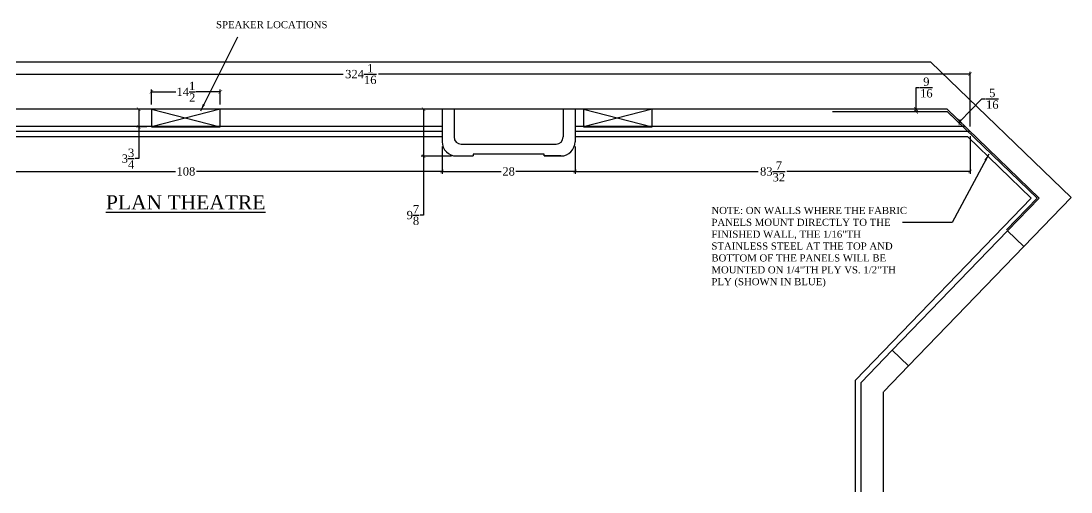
# Model space of a CAD drawing. Header units: inches. Extents: x -8 to 7069, y -18 to 1274.
# Drawn here: x 5281.4 to 5502.6, y 740.8 to 840 of the extents above; entities that cross this region are included whole.
import ezdxf

# ---------------------------------------------------------------- set-up
doc = ezdxf.new("R2010")
doc.units = ezdxf.units.IN
doc.header["$MEASUREMENT"] = 0
doc.layers.add('VIEWPORT', color=7, linetype='Continuous')
doc.styles.add('BOOKMAN', font='BOOKOS.TTF')
doc.dimstyles.new('SACHI-1-1-2', dxfattribs={"dimtxt": 0.875, "dimasz": 0.375, "dimexe": 0.5, "dimexo": 0.75, "dimgap": 0.09, "dimtad": 0, "dimtih": 1, "dimtoh": 1, "dimdec": 5, "dimzin": 3, "dimdsep": 46, "dimlunit": 5, "dimtxsty": 'BOOKMAN', "dimblk": 'ARCHTICK', "dimcen": 0, "dimdle": 0.375, "dimclrd": 5, "dimclre": 5, "dimclrt": 5, "dimadec": 1, "dimazin": 0, "dimtfac": 1, "dimtdec": 5, "dimtofl": 0, "dimtmove": 0, "dimatfit": 3, "dimfxl": 0, "dimtolj": 1, "dimtzin": 0, "dimarcsym": 0})
doc.dimstyles.new('SACHI-3-4', dxfattribs={"dimtxt": 1.75, "dimasz": 0.75, "dimexe": 0.5, "dimexo": 1, "dimgap": 0.09, "dimtad": 0, "dimtih": 1, "dimtoh": 1, "dimdec": 5, "dimzin": 3, "dimdsep": 46, "dimlunit": 5, "dimtxsty": 'BOOKMAN', "dimblk": 'ARCHTICK', "dimcen": 0, "dimclrd": 5, "dimclre": 5, "dimclrt": 5, "dimadec": 1, "dimazin": 0, "dimtfac": 1, "dimtdec": 5, "dimtofl": 0, "dimtmove": 0, "dimatfit": 3, "dimfxl": 0, "dimtolj": 1, "dimtzin": 0, "dimarcsym": 0})

# ---------------------------------------------------------------- blocks, each defined once
blk = doc.blocks.new('_ARCHTICK')
at = {"color": 0, "linetype": 'ByBlock', "const_width": 0.15}
blk.add_lwpolyline([(-0.5, -0.5), (0.5, 0.5)], dxfattribs=at)
blk = doc.blocks.new('*D656')
at = {"layer": 'Defpoints', "color": 0}
for p in [(5262.13, 814.56), (5370.13, 814.56), (5370.13, 808.31)]:
    blk.add_point(p, dxfattribs=at)
at = {"layer": 'VIEWPORT', "color": 5, "lineweight": -2}
for p, q in [((5262.13, 813.56), (5262.13, 807.81)), ((5370.13, 813.56), (5370.13, 807.81)), ((5262.13, 808.31), (5313.94, 808.31)), ((5370.13, 808.31), (5318.33, 808.31))]:
    blk.add_line(p, q, dxfattribs=at)
at = {"layer": 'VIEWPORT', "color": 5, "lineweight": -2, "xscale": 0.75, "yscale": 0.75, "zscale": 0.75, "rotation": 180}
blk.add_blockref('_ARCHTICK', (5262.13, 808.31), dxfattribs=at)
at = {"layer": 'VIEWPORT', "color": 5, "lineweight": -2, "xscale": 0.75, "yscale": 0.75, "zscale": 0.75}
blk.add_blockref('_ARCHTICK', (5370.13, 808.31), dxfattribs=at)
at = {"layer": 'VIEWPORT', "color": 5, "insert": (5316.13, 808.31), "char_height": 1.75, "attachment_point": 5, "style": 'BOOKMAN'}
blk.add_mtext('\\A1;108', dxfattribs=at)
blk = doc.blocks.new('*D657')
at = {"layer": 'Defpoints', "color": 0}
for p in [(5370.13, 814.56), (5398.13, 814.56), (5398.13, 808.31)]:
    blk.add_point(p, dxfattribs=at)
at = {"layer": 'VIEWPORT', "color": 5, "lineweight": -2}
for p, q in [((5370.13, 813.56), (5370.13, 807.81)), ((5398.13, 813.56), (5398.13, 807.81)), ((5370.13, 808.31), (5382.59, 808.31)), ((5398.13, 808.31), (5385.68, 808.31))]:
    blk.add_line(p, q, dxfattribs=at)
at = {"layer": 'VIEWPORT', "color": 5, "lineweight": -2, "xscale": 0.75, "yscale": 0.75, "zscale": 0.75, "rotation": 180}
blk.add_blockref('_ARCHTICK', (5370.13, 808.31), dxfattribs=at)
at = {"layer": 'VIEWPORT', "color": 5, "lineweight": -2, "xscale": 0.75, "yscale": 0.75, "zscale": 0.75}
blk.add_blockref('_ARCHTICK', (5398.13, 808.31), dxfattribs=at)
at = {"layer": 'VIEWPORT', "color": 5, "insert": (5384.13, 808.31), "char_height": 1.75, "attachment_point": 5, "style": 'BOOKMAN'}
blk.add_mtext('\\A1;28', dxfattribs=at)
blk = doc.blocks.new('*D658')
at = {"layer": 'Defpoints', "color": 0}
for p in [(5481.36, 816.75), (5398.13, 814.56), (5481.36, 808.31)]:
    blk.add_point(p, dxfattribs=at)
at = {"layer": 'VIEWPORT', "color": 5, "lineweight": -2}
for p, q in [((5481.36, 815.75), (5481.36, 807.81)), ((5398.13, 813.56), (5398.13, 807.81)), ((5398.13, 808.31), (5436.7, 808.31)), ((5481.36, 808.31), (5442.79, 808.31))]:
    blk.add_line(p, q, dxfattribs=at)
at = {"layer": 'VIEWPORT', "color": 5, "lineweight": -2, "xscale": 0.75, "yscale": 0.75, "zscale": 0.75, "rotation": 180}
blk.add_blockref('_ARCHTICK', (5398.13, 808.31), dxfattribs=at)
at = {"layer": 'VIEWPORT', "color": 5, "lineweight": -2, "xscale": 0.75, "yscale": 0.75, "zscale": 0.75}
blk.add_blockref('_ARCHTICK', (5481.36, 808.31), dxfattribs=at)
at = {"layer": 'VIEWPORT', "color": 5, "insert": (5439.75, 808.31), "char_height": 1.75, "attachment_point": 5, "style": 'BOOKMAN'}
blk.add_mtext('\\A1;83{\\H1.000000x;\\S7/32;}', dxfattribs=at)
blk = doc.blocks.new('*D661')
at = {"layer": 'Defpoints', "color": 0}
for p in [(5323.38, 825.09), (5308.88, 821.44), (5323.38, 821.44)]:
    blk.add_point(p, dxfattribs=at)
at = {"layer": 'VIEWPORT', "color": 5, "lineweight": -2}
for p, q in [((5308.88, 822.44), (5308.88, 825.59)), ((5323.38, 822.44), (5323.38, 825.59)), ((5308.88, 825.09), (5314.03, 825.09)), ((5323.38, 825.09), (5318.24, 825.09))]:
    blk.add_line(p, q, dxfattribs=at)
at = {"layer": 'VIEWPORT', "color": 5, "lineweight": -2, "xscale": 0.75, "yscale": 0.75, "zscale": 0.75, "rotation": 180}
blk.add_blockref('_ARCHTICK', (5308.88, 825.09), dxfattribs=at)
at = {"layer": 'VIEWPORT', "color": 5, "lineweight": -2, "xscale": 0.75, "yscale": 0.75, "zscale": 0.75}
blk.add_blockref('_ARCHTICK', (5323.38, 825.09), dxfattribs=at)
at = {"layer": 'VIEWPORT', "color": 5, "insert": (5316.13, 825.09), "char_height": 1.75, "attachment_point": 5, "style": 'BOOKMAN'}
blk.add_mtext('\\A1;14{\\H1.000000x;\\S1/2;}', dxfattribs=at)
blk = doc.blocks.new('*D662')
at = {"layer": 'Defpoints', "color": 0}
for p in [(5308.88, 821.44), (5306.18, 817.69), (5308.88, 817.69)]:
    blk.add_point(p, dxfattribs=at)
at = {"layer": 'VIEWPORT', "color": 5, "lineweight": -2}
for p, q in [((5307.88, 821.44), (5305.68, 821.44)), ((5306.18, 821.44), (5306.18, 817.69)), ((5307.88, 817.69), (5305.68, 817.69)), ((5306.18, 817.69), (5306.18, 811.01)), ((5306.18, 811.01), (5305.43, 811.01))]:
    blk.add_line(p, q, dxfattribs=at)
at = {"layer": 'VIEWPORT', "color": 5, "lineweight": -2, "xscale": 0.75, "yscale": 0.75, "zscale": 0.75}
for p, rotation in [((5306.18, 821.44), 90), ((5306.18, 817.69), 270)]:
    blk.add_blockref('_ARCHTICK', p, dxfattribs=dict(at, rotation=rotation))
at = {"layer": 'VIEWPORT', "color": 5, "insert": (5303.92, 811.01), "char_height": 1.75, "attachment_point": 5, "style": 'BOOKMAN'}
blk.add_mtext('\\A1;3{\\H1.000000x;\\S3/4;}', dxfattribs=at)
blk = doc.blocks.new('*D712')
at = {"layer": 'Defpoints', "color": 0}
for p in [(5157.28, 828.82), (5157.28, 816.75), (5481.36, 816.75)]:
    blk.add_point(p, dxfattribs=at)
at = {"layer": 'VIEWPORT', "color": 5, "lineweight": -2}
for p, q in [((5157.28, 817.75), (5157.28, 829.32)), ((5157.28, 828.82), (5349.25, 828.82)), ((5481.36, 828.82), (5356.73, 828.82)), ((5481.36, 817.75), (5481.36, 829.32))]:
    blk.add_line(p, q, dxfattribs=at)
at = {"layer": 'VIEWPORT', "color": 5, "lineweight": -2, "xscale": 0.75, "yscale": 0.75, "zscale": 0.75, "rotation": 180}
blk.add_blockref('_ARCHTICK', (5157.28, 828.82), dxfattribs=at)
at = {"layer": 'VIEWPORT', "color": 5, "lineweight": -2, "xscale": 0.75, "yscale": 0.75, "zscale": 0.75}
blk.add_blockref('_ARCHTICK', (5481.36, 828.82), dxfattribs=at)
at = {"layer": 'VIEWPORT', "color": 5, "insert": (5352.99, 828.82), "char_height": 1.75, "attachment_point": 5, "style": 'BOOKMAN'}
blk.add_mtext('\\A1;324{\\H1.000000x;\\S1/16;}', dxfattribs=at)
blk = doc.blocks.new('*D713')
at = {"layer": 'Defpoints', "color": 0}
for p in [(5469.99, 821.44), (5476.51, 821.44), (5476.64, 820.88)]:
    blk.add_point(p, dxfattribs=at)
at = {"layer": 'VIEWPORT', "color": 5, "lineweight": -2}
for p, q in [((5469.99, 821.44), (5469.99, 825.99)), ((5469.99, 825.99), (5470.74, 825.99)), ((5475.51, 821.44), (5469.49, 821.44)), ((5475.64, 820.88), (5469.49, 820.88)), ((5469.99, 820.88), (5469.99, 821.44))]:
    blk.add_line(p, q, dxfattribs=at)
at = {"layer": 'VIEWPORT', "color": 5, "lineweight": -2, "xscale": 0.75, "yscale": 0.75, "zscale": 0.75}
for p, rotation in [((5469.99, 821.44), 90), ((5469.99, 820.88), 270)]:
    blk.add_blockref('_ARCHTICK', p, dxfattribs=dict(at, rotation=rotation))
at = {"layer": 'VIEWPORT', "color": 5, "insert": (5472.15, 825.99), "char_height": 1.75, "attachment_point": 5, "style": 'BOOKMAN'}
blk.add_mtext('\\A1;{\\H1.000000x;\\S9/16;}', dxfattribs=at)
blk = doc.blocks.new('*D714')
at = {"layer": 'Defpoints', "color": 0}
for p in [(5476.64, 820.88), (5476.86, 821.1), (5479.24, 818.8)]:
    blk.add_point(p, dxfattribs=at)
at = {"layer": 'VIEWPORT', "color": 5, "lineweight": -2}
for p, q in [((5479.24, 818.8), (5483.88, 823.61)), ((5483.88, 823.61), (5484.63, 823.61)), ((5477.36, 820.18), (5479.38, 818.23)), ((5477.57, 820.41), (5479.6, 818.45)), ((5479.02, 818.58), (5479.24, 818.8))]:
    blk.add_line(p, q, dxfattribs=at)
at = {"layer": 'VIEWPORT', "color": 5, "lineweight": -2, "xscale": 0.75, "yscale": 0.75, "zscale": 0.75}
for p, rotation in [((5479.02, 818.58), 226.0000000000433), ((5479.24, 818.8), 46.00000000004332)]:
    blk.add_blockref('_ARCHTICK', p, dxfattribs=dict(at, rotation=rotation))
at = {"layer": 'VIEWPORT', "color": 5, "insert": (5486.05, 823.61), "char_height": 1.75, "attachment_point": 5, "style": 'BOOKMAN'}
blk.add_mtext('\\A1;{\\H1.000000x;\\S5/16;}', dxfattribs=at)
blk = doc.blocks.new('*D732')
at = {"layer": 'Defpoints', "color": 0}
for p in [(5370.13, 821.44), (5366.21, 811.56), (5373.13, 811.56)]:
    blk.add_point(p, dxfattribs=at)
at = {"layer": 'VIEWPORT', "color": 5, "lineweight": -2}
for p, q in [((5369.13, 821.44), (5365.71, 821.44)), ((5366.21, 821.44), (5366.21, 811.56)), ((5372.13, 811.56), (5365.71, 811.56)), ((5366.21, 811.56), (5366.21, 799.13)), ((5366.21, 799.13), (5365.46, 799.13))]:
    blk.add_line(p, q, dxfattribs=at)
at = {"layer": 'VIEWPORT', "color": 5, "lineweight": -2, "xscale": 0.75, "yscale": 0.75, "zscale": 0.75}
for p, rotation in [((5366.21, 821.44), 90), ((5366.21, 811.56), 270)]:
    blk.add_blockref('_ARCHTICK', p, dxfattribs=dict(at, rotation=rotation))
at = {"layer": 'VIEWPORT', "color": 5, "insert": (5363.96, 799.13), "char_height": 1.75, "attachment_point": 5, "style": 'BOOKMAN'}
blk.add_mtext('\\A1;9{\\H1.000000x;\\S7/8;}', dxfattribs=at)

msp = doc.modelspace()

# ---------------------------------------------------------------- linework, layer by layer
at = {"layer": 'VIEWPORT'}
for p, q in [((5473.117948, 831.313799), (5160.879109, 831.313799)), ((5473.117948, 831.313799), (5502.633758, 802.810713)), ((5476.505917, 821.438799), (5161.971624, 821.438799)), ((5370.132263, 821.438799), (5370.132263, 814.563799)), ((5398.132263, 821.438799), (5398.132263, 814.563799)), ((5476.505917, 821.438799), (5495.917266, 802.693476)), ((5370.132263, 817.751299), (5262.132263, 817.751299)), ((5370.132263, 816.751299), (5262.132263, 816.751299)), ((5480.324435, 817.751299), (5398.132263, 817.751299)), ((5481.359965, 816.751299), (5398.132263, 816.751299)), ((5373.132263, 811.563799), (5376.632263, 811.563799)), ((5391.632263, 811.938799), (5376.632263, 811.938799)), ((5376.632263, 811.938799), (5376.632263, 811.563799)), ((5391.632263, 811.563799), (5391.632263, 811.938799)), ((5395.132263, 811.563799), (5391.632263, 811.563799)), ((5391.632263, 811.563799), (5395.132263, 811.563799)), ((5495.917266, 802.693476), (5489.268846, 795.808835)), ((5502.633758, 802.810713), (5492.68571, 792.509208)), ((5489.268846, 795.808835), (5492.68571, 792.509208)), ((5464.955803, 770.631942), (5458.396469, 763.839553)), ((5464.955803, 770.631942), (5468.372667, 767.332315)), ((5468.372667, 767.332315), (5463.171237, 761.946077)), ((5458.396469, 740.79272), (5458.396469, 763.839553)), ((5463.146469, 740.79272), (5463.146469, 761.884772))]:
    msp.add_line(p, q, dxfattribs=at)
at = {"layer": 'VIEWPORT', "color": 4}
for p, q in [((5308.8823, 821.438799), (5323.3823, 817.688799)), ((5323.3823, 821.438799), (5308.8823, 817.688799)), ((5414.382234, 821.438799), (5399.882234, 817.688799)), ((5399.882234, 821.438799), (5414.382234, 817.688799)), ((5476.638541, 820.876299), (5452.361364, 820.876299)), ((5476.638541, 820.876299), (5495.475392, 802.685763)), ((5495.475392, 802.685763), (5489.044053, 796.025916))]:
    msp.add_line(p, q, dxfattribs=at)
at = {"layer": 'VIEWPORT', "color": 251}
for p, q in [((5372.632263, 821.438799), (5372.632263, 815.563799)), ((5395.632263, 821.438799), (5395.632263, 815.563799)), ((5374.132263, 814.063799), (5394.132263, 814.063799)), ((5464.955803, 770.631942), (5489.268846, 795.808835)), ((5492.68571, 792.509208), (5468.372667, 767.332315))]:
    msp.add_line(p, q, dxfattribs=at)
at = {"layer": 'VIEWPORT', "color": 6}
for p, q in [((5370.132263, 815.563799), (5262.132263, 815.563799)), ((5480.880184, 815.563799), (5398.132263, 815.563799)), ((5480.880184, 815.563799), (5494.238144, 802.664167)), ((5494.238144, 802.664167), (5457.208969, 764.319334)), ((5457.208969, 740.79272), (5457.208969, 764.319334))]:
    msp.add_line(p, q, dxfattribs=at)
at = {"layer": 'VIEWPORT', "color": 4}
for points in [[(5308.8823, 817.688799), (5323.3823, 817.688799), (5323.3823, 821.438799), (5308.8823, 821.438799)], [(5399.882234, 817.688799), (5414.382234, 817.688799), (5414.382234, 821.438799), (5399.882234, 821.438799)]]:
    msp.add_lwpolyline(points, close=True, dxfattribs=at)
at = {"layer": 'VIEWPORT'}
for centre, start, end in [((5373.132263, 814.563799), 180, 270), ((5395.132263, 814.563799), 270, 0)]:
    msp.add_arc(centre, 3, start, end, dxfattribs=at)
at = {"layer": 'VIEWPORT', "color": 251}
for centre, start, end in [((5374.132263, 815.563799), 180, 270), ((5394.132263, 815.563799), 270, 0)]:
    msp.add_arc(centre, 1.5, start, end, dxfattribs=at)

# ---------------------------------------------------------------- texts
at = {"insert": (5299.288473, 803.300132), "char_height": 3, "width": 108.93518701, "attachment_point": 1, "style": 'BOOKMAN'}
msp.add_mtext('{\\LPLAN THEATRE}', dxfattribs=at)
at = {"layer": 'VIEWPORT', "char_height": 1.5, "width": 42.01325887, "attachment_point": 1, "style": 'BOOKMAN'}
for s, insert in [('SPEAKER LOCATIONS', (5322.481957, 839.976086)), ('NOTE: ON WALLS WHERE THE FABRIC PANELS MOUNT DIRECTLY TO THE FINISHED WALL, THE 1/16"TH STAINLESS STEEL AT THE TOP AND BOTTOM OF THE PANELS WILL BE MOUNTED ON 1/4"TH PLY VS. 1/2"TH PLY (SHOWN IN BLUE)', (5426.865008, 800.844775))]:
    msp.add_mtext(s, dxfattribs=dict(at, insert=insert))

# ---------------------------------------------------------------- dimensions: what is measured, and where the dimension line sits
at = {"layer": 'VIEWPORT'}
dim = msp.add_linear_dim(base=(5157.284124, 828.821923), p1=(5481.359965, 816.751299), p2=(5157.284124, 816.751299), dimstyle='SACHI-3-4', dxfattribs=at)
dim.commit()
dim.dimension.update_dxf_attribs({"geometry": '*D712', "text_midpoint": (5352.987188, 828.821923), "dimtype": 160})
for base, p1, p2, angle, picture, middle, dimtype in [((5469.986007, 821.438799), (5476.638541, 820.876299), (5476.505917, 821.438799), 90, '*D713', (5472.150111, 825.989153), 160), ((5479.238174, 818.800288), (5476.638541, 820.876299), (5476.855622, 821.101092), 46, '*D714', (5486.048227, 823.61131), 161), ((5306.176882, 817.688799), (5308.8823, 821.438799), (5308.8823, 817.688799), 90, '*D662', (5303.920574, 811.011947), 160), ((5366.205279, 811.563799), (5370.132263, 821.438799), (5373.132263, 811.563799), 90, '*D732', (5363.957752, 799.132452), 160)]:
    dim = msp.add_linear_dim(base=base, p1=p1, p2=p2, angle=angle, dimstyle='SACHI-3-4', dxfattribs=at)
    dim.commit()
    dim.dimension.update_dxf_attribs({"geometry": picture, "text_midpoint": middle, "dimtype": dimtype})
dim = msp.add_linear_dim(base=(5323.3823, 825.085956), p1=(5308.8823, 821.438799), p2=(5323.3823, 821.438799), dimstyle='SACHI-3-4', dxfattribs=at)
dim.commit()
dim.dimension.update_dxf_attribs({"geometry": '*D661', "text_midpoint": (5316.1323, 825.085956)})
for base, p1, p2, picture, middle in [((5481.359965, 808.3129), (5398.132263, 814.563799), (5481.359965, 816.751299), '*D658', (5439.746114, 808.3129)), ((5370.132263, 808.3129), (5262.132263, 814.563799), (5370.132263, 814.563799), '*D656', (5316.132263, 808.3129)), ((5398.132263, 808.3129), (5370.132263, 814.563799), (5398.132263, 814.563799), '*D657', (5384.132263, 808.3129))]:
    dim = msp.add_linear_dim(base=base, p1=p1, p2=p2, dimstyle='SACHI-3-4', override={"dimtmove": 1}, dxfattribs=at)
    dim.commit()
    dim.dimension.update_dxf_attribs({"geometry": picture, "text_midpoint": middle})

# ---------------------------------------------------------------- leaders
for points, dimstyle in [([(5319.243085, 821.077404), (5327.057017, 836.688814)], 'SACHI-3-4'), ([(5485.296902, 811.95559), (5477.578208, 797.524145), (5467.094128, 797.524145)], 'SACHI-1-1-2')]:
    msp.add_leader(points, dimstyle=dimstyle, override={"dimasz": 1.5, "dimgap": 0.09, "dimtad": 0, "dimclrd": 256}, dxfattribs=at)

doc.saveas('drawing.dxf')
